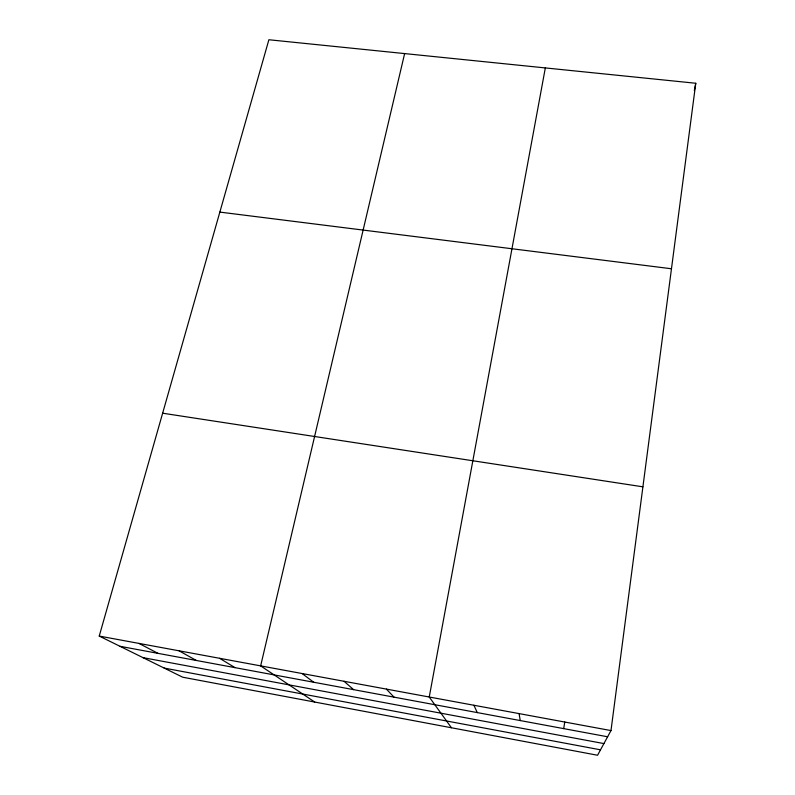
<?xml version="1.0" encoding="UTF-8"?>
<svg xmlns="http://www.w3.org/2000/svg" width="795" height="795" viewBox="0 0 795 795"><rect width="100%" height="100%" fill="white"/><g stroke="black" fill="none" stroke-linecap="round" stroke-linejoin="round"><path stroke-width="1.19" d="M610.987 730.575L695.764 83.256L268.879 39.75L99.236 636.07L182.701 677.211L597.562 755.25L610.987 730.575L99.236 636.07M563.695 728.627L564.758 722.039M545.33 67.923L429.25 697.016L451.451 727.763M694.323 90.56L695.764 83.256M404.635 53.583L260.651 665.882L314.711 702.045M219.847 212.096L671.467 268.76M162.637 413.201L642.907 486.828M119.995 646.305L607.619 736.776M142.971 657.634L603.912 743.583M164.167 668.078L600.513 749.824M138.946 643.403L157.937 653.341M179.074 650.817L196.276 660.456M219.639 658.31L235.002 667.641M302.11 673.534L313.677 682.239M344.026 681.275L353.626 689.653M386.4 689.106L394.002 697.145M473.899 705.264L477.298 712.598M519.065 713.602L520.258 720.568"/></g></svg>
